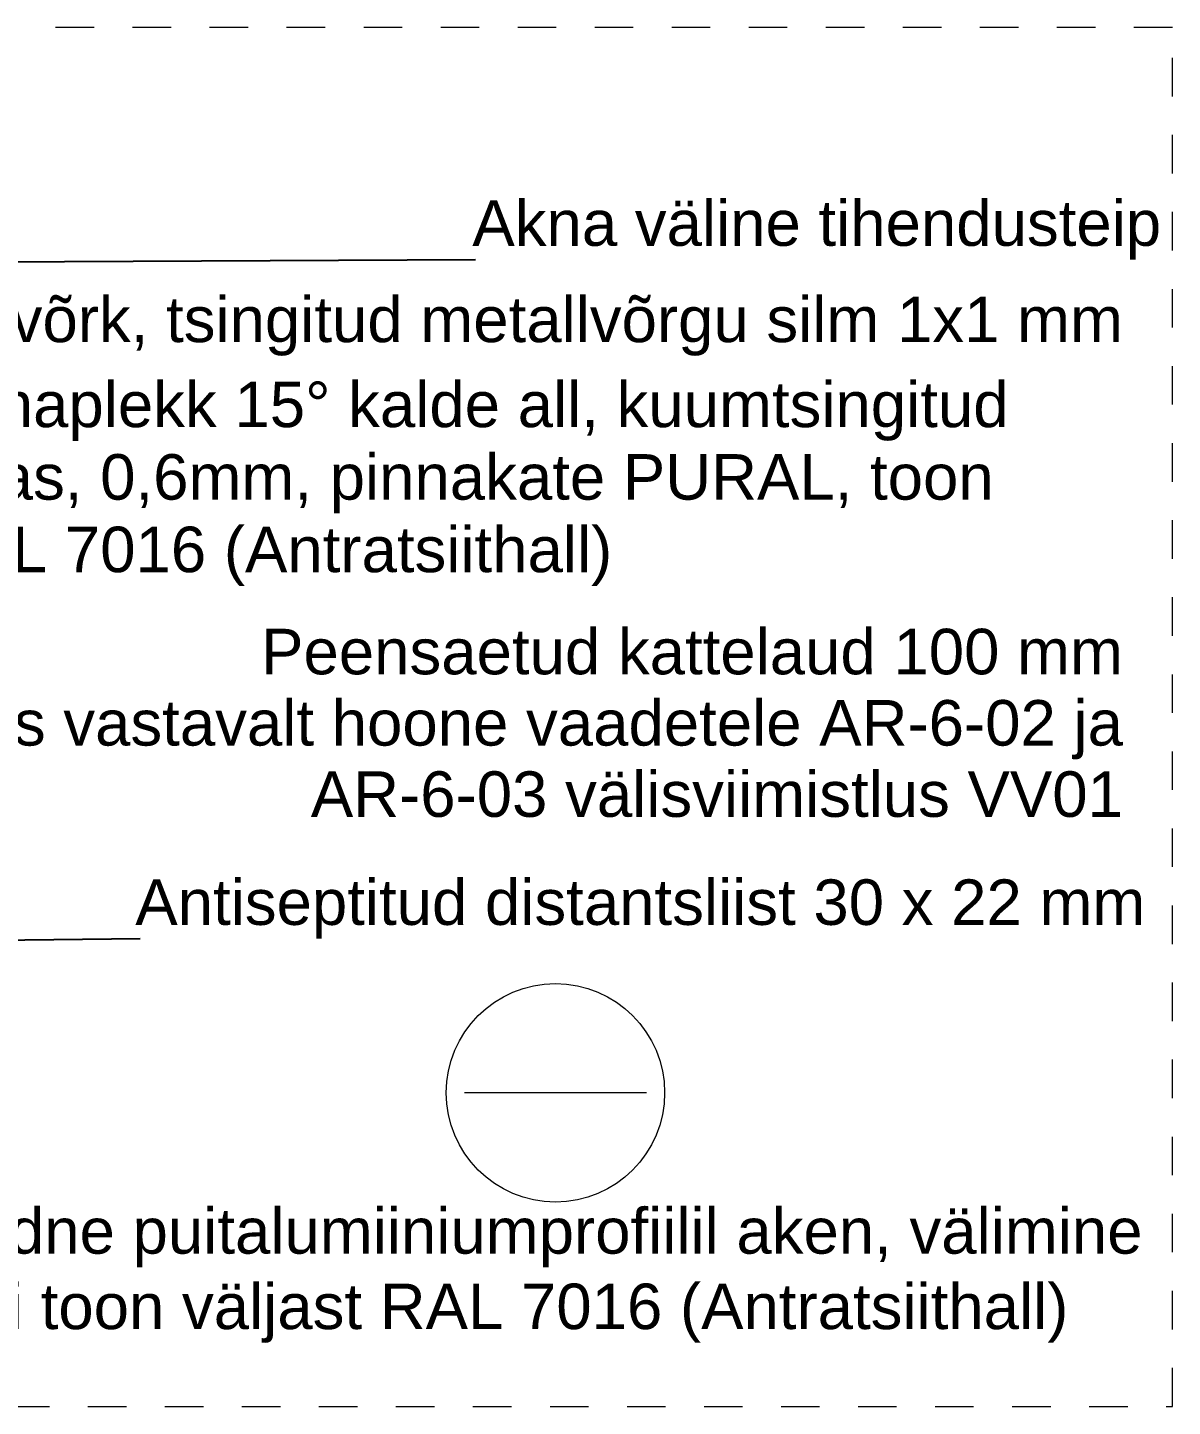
# Model space of a CAD drawing. Header units: millimetres. Extents: x 2715 to 5047, y -920 to 3095.
# Drawn here: x 4418 to 5047, y 2337 to 3095 of the extents above; entities that cross this region are included whole.
import ezdxf

# ---------------------------------------------------------------- set-up
doc = ezdxf.new("R2010")
doc.units = ezdxf.units.MM
doc.header["$MEASUREMENT"] = 0
doc.linetypes.add('Dashed', pattern=[42.333333333324, 21.166666666662, -21.166666666662])
for name, color, linetype, lineweight in [('0_Pen_No__1', 7, 'Continuous', 13), ('2D Drafting - General_Pen_No__1', 7, 'Continuous', 13), ('Annotation - Label_Pen_No__2', 8, 'Continuous', 15), ('New_0_Pen_No__1', 7, 'Continuous', 13)]:
    doc.layers.add(name, color=color, linetype=linetype, lineweight=lineweight)
doc.styles.add('GENERATED_STYLE_1', font='')
doc.styles.get('GENERATED_STYLE_1').set_extended_font_data('Arial')
doc.dimstyles.new('GENERATED_STYLE__5', dxfattribs={"dimtxt": 0.18, "dimasz": 7.6, "dimexe": 0.18, "dimexo": 0.0625, "dimgap": 0, "dimtad": 0, "dimtih": 1, "dimtoh": 1, "dimdec": 4, "dimzin": 0, "dimdsep": 46, "dimcen": 0.09, "dimadec": 0, "dimazin": 0, "dimtfac": 1, "dimtdec": 4, "dimtmove": 0, "dimatfit": 3, "dimldrblk": 'ARROWHEAD_14', "dimfxl": 0, "dimtolj": 1, "dimtzin": 0, "dimarcsym": 0})

# ---------------------------------------------------------------- blocks, each defined once
blk = doc.blocks.new('ARROWHEAD_14')
at = {"color": 0, "linetype": 'Continuous', "lineweight": 0}
blk.add_line((0, 0), (-1, 0), dxfattribs=at)
at = {"color": 0, "linetype": 'Continuous', "lineweight": 0, "flags": 128}
blk.add_lwpolyline([(-0.9093, 0.525), (0, 0), (-0.9093, -0.525)], dxfattribs=at)

msp = doc.modelspace()

# ---------------------------------------------------------------- linework, layer by layer
at = {"layer": '0_Pen_No__1', "color": 7, "linetype": 'Dashed', "lineweight": 13}
msp.add_lwpolyline([(5047.110300796499, 2337.296162626541), (5047.110300796499, 3094.765915823429), (2715.351942632282, 3094.765915823429), (2715.351942632282, 2337.29616262654)], dxfattribs=at)
at = {"layer": '2D Drafting - General_Pen_No__1', "color": 7, "linetype": 'Continuous', "lineweight": 13}
msp.add_lwpolyline([(4758.02031758835, 2509.577987911836), (4658.020317588344, 2509.577987911836)], dxfattribs=at)
msp.add_circle((4708.020317588347, 2509.577987911865), 59.99999999999762, dxfattribs=at)
at = {"layer": 'New_0_Pen_No__1', "color": 7, "linetype": 'Dashed', "lineweight": 13}
msp.add_lwpolyline([(2715.351942632282, 2337.296162626541), (5047.110300796499, 2337.296162626541)], dxfattribs=at)

# ---------------------------------------------------------------- texts
at = {"layer": 'Annotation - Label_Pen_No__2', "color": 8, "linetype": 'Continuous', "lineweight": 15, "attachment_point": 9, "style": 'GENERATED_STYLE_1'}
for s, insert, char_height, rotation in [('\\A1;{\\pqr;\\fArial|b0|i0|c0|p34;Akna väline tihendusteip}', (5040.909012818534, 2967.321619870755), 25, 359.99997189480223), ('\\A1;{\\pqr;\\fArial|b0|i0|c0|p34;Putukavõrk, tsingitud metallvõrgu silm 1x1 mm}', (5019.908986869959, 2914.422373206568), 25, 359.9999718948112), ('\\A1;{\\pqr;\\fArial|b0|i0|c0|p34;Antiseptitud distantsliist \\fArial|b0|i0|c0|p34;3\\fArial|b0|i0|c0|p34;0 x 22 mm}', (5032.195155610553, 2594.270171380969), 25.00000000000001, 359.9999718948033)]:
    msp.add_mtext(s, dxfattribs=dict(at, insert=insert, char_height=char_height, rotation=rotation))
at = {"layer": 'Annotation - Label_Pen_No__2', "color": 8, "linetype": 'Continuous', "lineweight": 15, "char_height": 25, "attachment_point": 7, "rotation": 359.99997189480035, "style": 'GENERATED_STYLE_1'}
for s, insert, width, line_spacing_factor in [('\\A1;{\\pql;\\fArial|b0|i0|c0|p34;Aknaplekk 15° kalde all, kuumtsingitud teras, 0,6mm, pinnakate PURAL, toon RAL 7016 (Antratsiithall)}', (4360.744016721216, 2788.062149135972), 659.1649081654092, 0.9560038599984582), ('\\A1;{\\pqr;\\fArial|b0|i0|c0|p34;Peensaetud kattelaud \\fArial|b0|i0|c0|p34;100\\fArial|b0|i0|c0|p34; mm\\P\\pqr;\\fArial|b0|i0|c0|p34;viimistlus vastavalt hoone vaadetele AR-6-02 ja AR-6-03 välisviimistlus VV01}', (4268.135040065222, 2660.818103502587), 751.7738224045895, 0.9395151532406155), ('\\A1;{\\pql;\\fArial|b0|i0|c0|p34;3-kordne puitalumiiniumprofiilil aken, välimine raami toon väljast RAL 7016 (Antratsiithall)}', (4328.061681496292, 2372.228060579936), 712.847039411952, 0.9943764549787686)]:
    msp.add_mtext(s, dxfattribs=dict(at, insert=insert, width=width, line_spacing_factor=line_spacing_factor))

# ---------------------------------------------------------------- leaders
at = {"layer": 'Annotation - Label_Pen_No__2', "color": 8, "linetype": 'Continuous', "lineweight": 15, "annotation_type": 0, "has_hookline": 1, "hookline_direction": 0}
for points, text_width, horizontal_direction in [([(4081.446439996684, 2794.784730964264), (4280.833183381385, 2965.556192709412), (4664.08401281858, 2967.321804714058)], 376.825, (0.9999999999998797, -4.905282378293519e-07, 0)), ([(4190.423783560677, 2812.999043231139), (4293.874123295522, 2914.422723713409), (4305.358986870046, 2914.422723713409)], 714.5500000000002, (0.9999999999998797, -4.905280815099501e-07, 0)), ([(4225.910190041232, 2785.653947692308), (4360.744016721216, 2788.062149135972)], 593.275, (0.9999999999998797, -4.905282706919535e-07, 0)), ([(4145.548390547789, 2777.999103979006), (4300.415150179157, 2592.504707741708), (4479.745155610619, 2594.270442373284)], 552.4500000000004, (0.9999999999998797, -4.905282191776051e-07, 0)), ([(4188.189972066638, 2756.99904323114), (4260.535040065222, 2660.818107230602), (4268.135040065222, 2660.818103502587)], 731.1750000000001, (0.9999999999998797, -4.905282706919535e-07, 0)), ([(4099.061697882359, 2367.774552650866), (4328.061681496292, 2372.228060579936)], 699.075, (0.9999999999998797, -4.905282706919535e-07, 0))]:
    msp.add_leader(points, dimstyle='GENERATED_STYLE__5', dxfattribs=dict(at, text_width=text_width, horizontal_direction=horizontal_direction))

doc.saveas('drawing.dxf')
